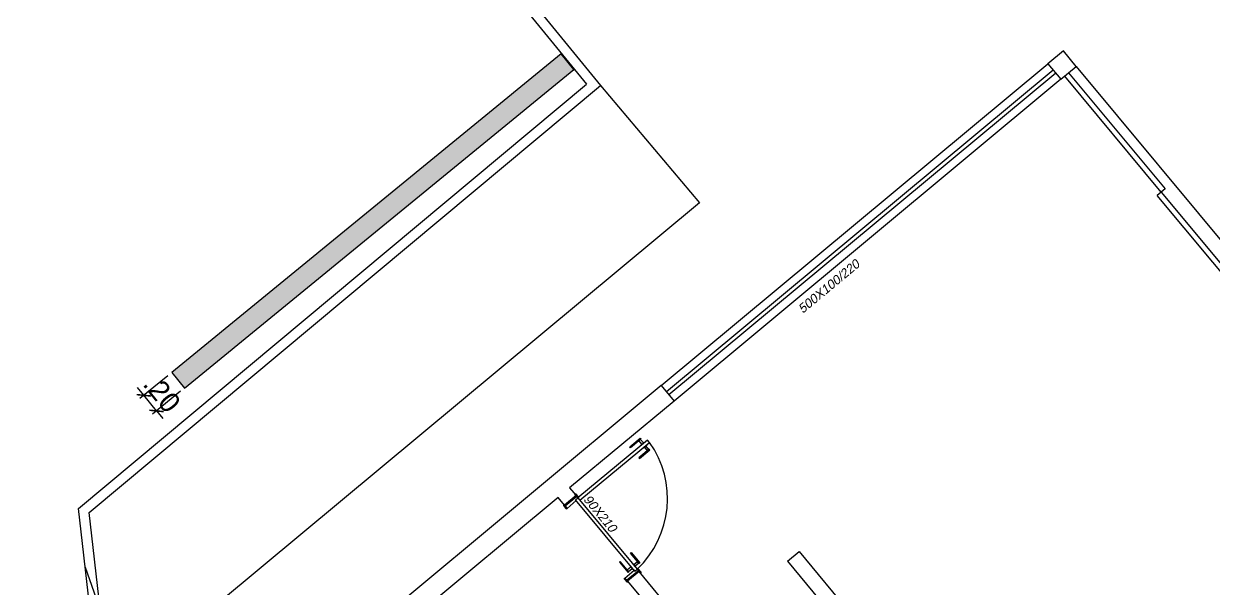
# Model space of a CAD drawing. Header units: metres. Extents: x 2113 to 5678, y -2764 to 956.
# Drawn here: x 3227.3 to 3239.12, y -1618.67 to -1613.06 of the extents above; entities that cross this region are included whole.
import ezdxf

# ---------------------------------------------------------------- set-up
doc = ezdxf.new("R2010")
doc.units = ezdxf.units.M
doc.header["$MEASUREMENT"] = 0
doc.layers.add('COTAS', color=1, linetype='Continuous')
doc.layers.add('TXT_QUADRAFISCAL_5000', color=7, linetype='Continuous')
doc.styles.add('ARIAL', font='arial.ttf')
doc.styles.add('util2000', font='arial.ttf', dxfattribs={"oblique": 12.000028})
doc.dimstyles.new('ARIAL100', dxfattribs={"dimtxt": 0.2, "dimasz": 0.1, "dimexe": 0.05, "dimexo": 0.05, "dimgap": 0.05, "dimtad": 1, "dimzin": 4, "dimdsep": 46, "dimtxsty": 'ARIAL', "dimblk": 'ARCHTICK', "dimcen": 0, "dimdle": 0.05, "dimclrd": 8, "dimclre": 8, "dimclrt": 8, "dimadec": 0, "dimazin": 0, "dimtfac": 1, "dimtix": 1, "dimtmove": 0, "dimatfit": 3, "dimldrblk": 'NONE', "dimfxl": 1, "dimlwd": -1, "dimlwe": -1, "dimarcsym": 0})

# ---------------------------------------------------------------- blocks, each defined once
blk = doc.blocks.new('_ArchTick')
at = {"layer": 'COTAS', "color": 0, "const_width": 0.15}
blk.add_lwpolyline([(-0.5, -0.5), (0.5, 0.5)], dxfattribs=at)
blk = doc.blocks.new('*D656')
at = {"color": 8, "transparency": 16777216}
for p, q in [((3616.817, -1187.492), (3616.814, -1187.85)), ((3617.017, -1187.493), (3617.014, -1187.852)), ((3616.814, -1187.8), (3616.714, -1187.799)), ((3617.014, -1187.802), (3616.814, -1187.8)), ((3617.014, -1187.802), (3617.114, -1187.802))]:
    blk.add_line(p, q, dxfattribs=at)
at = {"layer": 'Defpoints', "color": 0, "transparency": 16777216}
for p in [(3616.817, -1187.442), (3617.017, -1187.443), (3616.814, -1187.8)]:
    blk.add_point(p, dxfattribs=at)
at = {"color": 8, "transparency": 16777216, "xscale": 0.1, "yscale": 0.1, "zscale": 0.1}
for p, rotation in [((3616.814, -1187.8), 359.5464422074524), ((3617.014, -1187.802), 179.5464422074524)]:
    blk.add_blockref('_ArchTick', p, dxfattribs=dict(at, rotation=rotation))
at = {"color": 8, "transparency": 16777216, "insert": (3616.915, -1187.649), "char_height": 0.2, "attachment_point": 5, "rotation": 359.5464, "style": 'ARIAL'}
blk.add_mtext('.20', dxfattribs=at)
blk = doc.blocks.new('_NONE')
at = {"color": 0, "linetype": 'ByBlock'}
blk.add_circle((0, 0), 0.25, dxfattribs=at)
blk = doc.blocks.new('rodoviária')
h = blk.add_hatch(color=256)
h.dxf.hatch_style = 1
h.paths.add_polyline_path([(3617.057, -1182.443), (3616.857, -1182.442), (3616.817, -1187.442), (3617.017, -1187.443)])
for p, q in [((3620.227, -1178.583, -463), (3626.227, -1178.583, -463)), ((3620.027, -1183.783, -463), (3620.027, -1178.783, -463)), ((3620.107, -1178.783, -463), (3620.107, -1183.783, -463)), ((3620.147, -1178.783, -463), (3620.147, -1183.783, -463)), ((3620.227, -1178.683, -463), (3621.727, -1178.683, -463)), ((3621.727, -1178.733, -463), (3620.227, -1178.733, -463)), ((3620.227, -1178.783, -463), (3620.227, -1183.783, -463)), ((3621.727, -1178.683, -463), (3621.727, -1178.733, -463)), ((3621.727, -1178.733, -463), (3621.727, -1178.783, -463)), ((3621.727, -1178.733, -463), (3623.227, -1178.733, -463)), ((3623.227, -1178.783, -463), (3621.727, -1178.783, -463)), ((3617.349, -1182.341, -463), (3618.876, -1182.329, -463)), ((3620.027, -1183.783, -463), (3620.027, -1188.983, -463)), ((3620.027, -1183.783, -463), (3620.227, -1183.783, -463)), ((3620.227, -1183.783, -463), (3620.227, -1185.133, -463)), ((3622.172, -1183.783, -463), (3626.072, -1183.783, -463)), ((3622.172, -1183.933, -463), (3622.172, -1183.783, -463)), ((3622.172, -1183.933, -463), (3624.047, -1183.933, -463)), ((3620.297, -1184.413, -463), (3620.297, -1184.278, -463)), ((3620.297, -1184.278, -463), (3620.307, -1184.278, -463)), ((3620.297, -1184.413, -463), (3620.297, -1184.278, -463)), ((3620.297, -1184.278, -463), (3620.307, -1184.278, -463)), ((3620.307, -1184.278, -463), (3620.307, -1184.413, -463)), ((3620.307, -1184.278, -463), (3620.307, -1184.413, -463)), ((3620.307, -1184.283, -463), (3620.352, -1184.283, -463)), ((3620.307, -1184.283, -463), (3620.352, -1184.283, -463)), ((3620.352, -1184.303, -463), (3620.307, -1184.303, -463)), ((3620.352, -1184.303, -463), (3620.307, -1184.303, -463)), ((3620.352, -1184.313, -463), (3620.352, -1184.273, -463)), ((3620.352, -1184.273, -463), (3620.357, -1184.273, -463)), ((3620.352, -1184.313, -463), (3620.352, -1184.273, -463)), ((3620.352, -1184.273, -463), (3620.357, -1184.273, -463)), ((3620.357, -1184.313, -463), (3620.352, -1184.313, -463)), ((3620.357, -1184.313, -463), (3620.352, -1184.313, -463)), ((3620.357, -1184.233, -463), (3620.357, -1185.133, -463)), ((3620.387, -1184.233, -463), (3620.357, -1184.233, -463)), ((3620.357, -1184.233, -463), (3620.357, -1185.133, -463)), ((3620.387, -1184.233, -463), (3620.357, -1184.233, -463)), ((3620.357, -1184.273, -463), (3620.357, -1184.313, -463)), ((3620.357, -1184.273, -463), (3620.357, -1184.313, -463)), ((3620.387, -1185.133, -463), (3620.387, -1184.233, -463)), ((3620.392, -1184.273, -463), (3620.387, -1184.273, -463)), ((3620.387, -1184.273, -463), (3620.387, -1184.313, -463)), ((3620.392, -1184.273, -463), (3620.387, -1184.273, -463)), ((3620.387, -1184.273, -463), (3620.387, -1184.313, -463)), ((3620.387, -1184.313, -463), (3620.392, -1184.313, -463)), ((3620.387, -1184.313, -463), (3620.392, -1184.313, -463)), ((3620.392, -1184.313, -463), (3620.392, -1184.273, -463)), ((3620.392, -1184.313, -463), (3620.392, -1184.273, -463)), ((3620.437, -1184.283, -463), (3620.392, -1184.283, -463)), ((3620.437, -1184.283, -463), (3620.392, -1184.283, -463)), ((3620.392, -1184.303, -463), (3620.437, -1184.303, -463)), ((3620.392, -1184.303, -463), (3620.437, -1184.303, -463)), ((3620.437, -1184.278, -463), (3620.437, -1184.413, -463)), ((3620.447, -1184.278, -463), (3620.437, -1184.278, -463)), ((3620.437, -1184.278, -463), (3620.437, -1184.413, -463)), ((3620.447, -1184.278, -463), (3620.437, -1184.278, -463)), ((3620.447, -1184.413, -463), (3620.447, -1184.278, -463)), ((3620.447, -1184.413, -463), (3620.447, -1184.278, -463)), ((3620.307, -1184.413, -463), (3620.297, -1184.413, -463)), ((3620.307, -1184.413, -463), (3620.297, -1184.413, -463)), ((3620.437, -1184.413, -463), (3620.447, -1184.413, -463)), ((3620.437, -1184.413, -463), (3620.447, -1184.413, -463)), ((3620.227, -1185.133, -463), (3620.327, -1185.133, -463)), ((3620.327, -1185.133, -463), (3620.327, -1185.283, -463)), ((3620.357, -1185.133, -463), (3621.277, -1185.133, -463)), ((3620.357, -1185.133, -463), (3621.277, -1185.133, -463)), ((3621.277, -1185.163, -463), (3620.357, -1185.163, -463)), ((3621.277, -1185.163, -463), (3620.357, -1185.163, -463)), ((3621.111, -1185.083, -463), (3621.111, -1185.073, -463)), ((3621.111, -1185.073, -463), (3621.246, -1185.073, -463)), ((3621.111, -1185.083, -463), (3621.111, -1185.073, -463)), ((3621.111, -1185.073, -463), (3621.246, -1185.073, -463)), ((3621.246, -1185.083, -463), (3621.111, -1185.083, -463)), ((3621.246, -1185.083, -463), (3621.111, -1185.083, -463)), ((3621.211, -1185.133, -463), (3621.211, -1185.128, -463)), ((3621.211, -1185.128, -463), (3621.251, -1185.128, -463)), ((3621.211, -1185.133, -463), (3621.211, -1185.128, -463)), ((3621.211, -1185.128, -463), (3621.251, -1185.128, -463)), ((3621.251, -1185.133, -463), (3621.211, -1185.133, -463)), ((3621.251, -1185.133, -463), (3621.211, -1185.133, -463)), ((3621.211, -1185.163, -463), (3621.211, -1185.168, -463)), ((3621.251, -1185.163, -463), (3621.211, -1185.163, -463)), ((3621.211, -1185.163, -463), (3621.211, -1185.168, -463)), ((3621.251, -1185.163, -463), (3621.211, -1185.163, -463)), ((3621.211, -1185.168, -463), (3621.251, -1185.168, -463)), ((3621.211, -1185.168, -463), (3621.251, -1185.168, -463)), ((3621.221, -1185.128, -463), (3621.221, -1185.083, -463)), ((3621.221, -1185.128, -463), (3621.221, -1185.083, -463)), ((3621.221, -1185.168, -463), (3621.221, -1185.213, -463)), ((3621.221, -1185.168, -463), (3621.221, -1185.213, -463)), ((3621.241, -1185.083, -463), (3621.241, -1185.128, -463)), ((3621.241, -1185.083, -463), (3621.241, -1185.128, -463)), ((3621.241, -1185.213, -463), (3621.241, -1185.168, -463)), ((3621.241, -1185.213, -463), (3621.241, -1185.168, -463)), ((3621.246, -1185.073, -463), (3621.246, -1185.083, -463)), ((3621.246, -1185.073, -463), (3621.246, -1185.083, -463)), ((3621.251, -1185.128, -463), (3621.251, -1185.133, -463)), ((3621.251, -1185.128, -463), (3621.251, -1185.133, -463)), ((3621.251, -1185.168, -463), (3621.251, -1185.163, -463)), ((3621.251, -1185.168, -463), (3621.251, -1185.163, -463)), ((3622.967, -1185.133, -463), (3621.307, -1185.133, -463)), ((3621.307, -1185.133, -463), (3621.307, -1185.283, -463)), ((3620.227, -1185.283, -463), (3620.227, -1188.783, -463)), ((3620.327, -1185.283, -463), (3620.227, -1185.283, -463)), ((3621.246, -1185.213, -463), (3621.111, -1185.213, -463)), ((3621.111, -1185.213, -463), (3621.111, -1185.223, -463)), ((3621.246, -1185.213, -463), (3621.111, -1185.213, -463)), ((3621.111, -1185.213, -463), (3621.111, -1185.223, -463)), ((3621.111, -1185.223, -463), (3621.246, -1185.223, -463)), ((3621.111, -1185.223, -463), (3621.246, -1185.223, -463)), ((3621.246, -1185.223, -463), (3621.246, -1185.213, -463)), ((3621.246, -1185.223, -463), (3621.246, -1185.213, -463)), ((3621.307, -1185.283, -463), (3622.967, -1185.283, -463))]:
    blk.add_line(p, q)
at = {"elevation": -463}
for points in [[(3620.027, -1178.783), (3620.227, -1178.783), (3620.227, -1178.583), (3620.027, -1178.583)], [(3616.857, -1182.442), (3616.817, -1187.442), (3617.017, -1187.443), (3617.057, -1182.443)], [(3620.307, -1185.133), (3620.307, -1185.128), (3620.312, -1185.123), (3620.352, -1185.123), (3620.357, -1185.128), (3620.357, -1185.133)], [(3620.367, -1185.283), (3620.367, -1185.163), (3620.357, -1185.163), (3620.357, -1185.133), (3620.337, -1185.133), (3620.337, -1185.283)], [(3620.367, -1185.283), (3620.367, -1185.163), (3620.357, -1185.163), (3620.357, -1185.133), (3620.337, -1185.133), (3620.337, -1185.283)], [(3621.267, -1185.283), (3621.267, -1185.163), (3621.277, -1185.163), (3621.277, -1185.133), (3621.297, -1185.133), (3621.297, -1185.283)], [(3621.267, -1185.283), (3621.267, -1185.163), (3621.277, -1185.163), (3621.277, -1185.133), (3621.297, -1185.133), (3621.297, -1185.283)], [(3621.277, -1185.133), (3621.277, -1185.128), (3621.282, -1185.123), (3621.322, -1185.123), (3621.327, -1185.128), (3621.327, -1185.133)], [(3620.317, -1185.283), (3620.317, -1185.288), (3620.322, -1185.293), (3620.362, -1185.293), (3620.367, -1185.288), (3620.367, -1185.283)], [(3620.317, -1185.283), (3620.317, -1185.288), (3620.322, -1185.293), (3620.362, -1185.293), (3620.367, -1185.288), (3620.367, -1185.283)], [(3621.317, -1185.283), (3621.317, -1185.288), (3621.312, -1185.293), (3621.272, -1185.293), (3621.267, -1185.288), (3621.267, -1185.283)], [(3621.317, -1185.283), (3621.317, -1185.288), (3621.312, -1185.293), (3621.272, -1185.293), (3621.267, -1185.288), (3621.267, -1185.283)]]:
    blk.add_lwpolyline(points, close=True, dxfattribs=at)
at = {"flags": 128}
for points, elevation in [([(3609.817, -1182.281), (3617.349, -1182.341)], -463), ([(3618.876, -1189.954), (3617.363, -1188.963), (3617.349, -1182.34)], -463), ([(3618.876, -1182.329), (3618.876, -1190.073)], -463), ([(3609.922, -1182.382), (3617.248, -1182.44)], -463), ([(3618.876, -1190.073), (3617.263, -1189.017), (3617.249, -1182.44)], -463), ([(3617.755, -1189.339), (3618.12, -1189.475)], -1)]:
    blk.add_lwpolyline(points, dxfattribs=dict(at, elevation=elevation))
blk.add_arc((3620.318, -1185.192, -463), 0.961, 3.5007, 85.859)
at = {"insert": (3620.335, -1181.872, -463), "char_height": 0.09, "width": 1.96937, "attachment_point": 5, "rotation": 90, "style": 'util2000'}
blk.add_mtext('500X100/220', dxfattribs=at)
at = {"insert": (3620.617, -1185.062, -463), "char_height": 0.09, "width": 1.96937, "attachment_point": 5, "style": 'util2000'}
blk.add_mtext('90X210', dxfattribs=at)
dim = blk.add_linear_dim(base=(3616.814, -1187.8, -463), p1=(3617.017, -1187.443, -463), p2=(3616.817, -1187.442, -463), angle=359.5464, dimstyle='ARIAL100')
dim.commit()
dim.dimension.update_dxf_attribs({"geometry": '*D656', "text_midpoint": (3616.915, -1187.649, -463)})

msp = doc.modelspace()

# ---------------------------------------------------------------- linework, layer by layer
at = {"layer": 'TXT_QUADRAFISCAL_5000', "lineweight": 100}
msp.add_circle((3163.675, -1737.551), 237.953, dxfattribs=at)
msp.add_circle((3163.675, -1737.551), 237.953, dxfattribs=at)

# ---------------------------------------------------------------- block references
at = {"rotation": 309.7368446514157}
msp.add_blockref('rodoviária', (1829.805, 1923.855, 463), dxfattribs=at)

doc.saveas('drawing.dxf')
